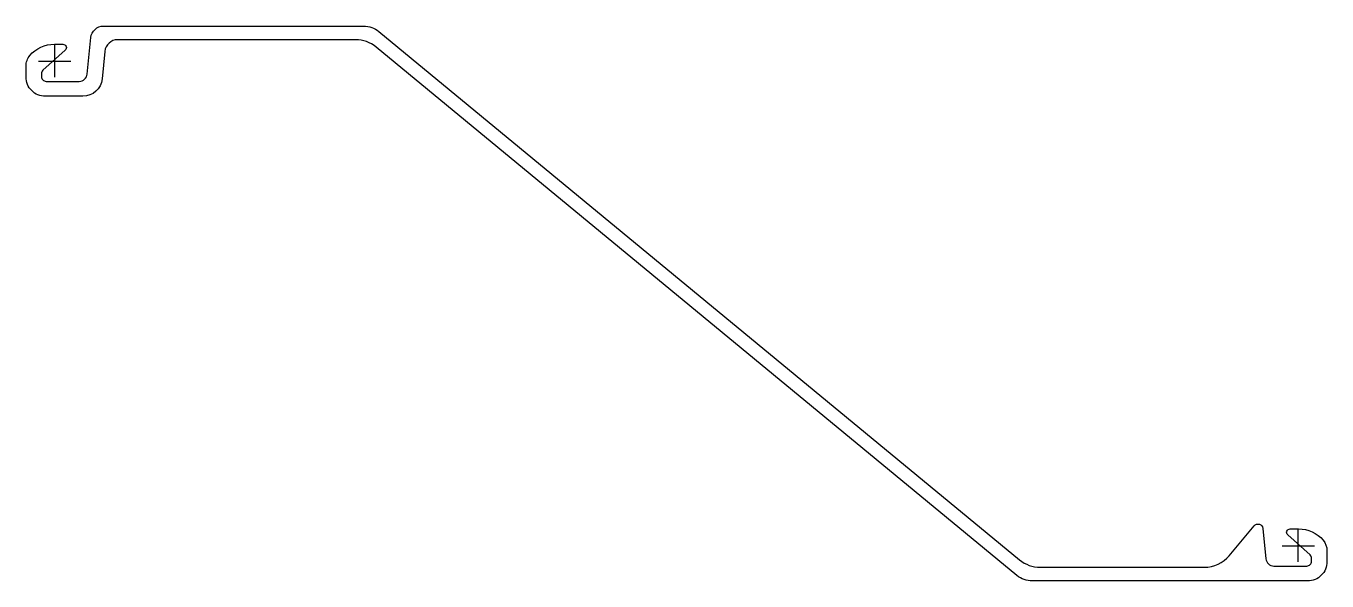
# Model space of a CAD drawing. Header units: millimetres. Extents: x -18 to 788, y -322 to 22.
import ezdxf

# ---------------------------------------------------------------- set-up
doc = ezdxf.new("R2010")
doc.units = ezdxf.units.MM
doc.header["$LTSCALE"] = 0.2

msp = doc.modelspace()

# ---------------------------------------------------------------- linework, layer by layer
at = {"flags": 128}
msp.add_lwpolyline([(749.89, -308, 0.385314), (754.86, -312.5), (775.25, -312.5, 0.414214), (778.25, -309.5), (778.25, -307.86, 0.212557), (777.26, -305.63), (763.45, -293.2, -0.687239), (764.88, -289.5), (770.15, -289.5, -0.219232), (785.35, -296.5, -0.178749), (787.75, -303), (787.75, -309.75, -0.414214), (775.75, -321.75), (605.32, -321.75, -0.174078), (595.78, -318.32), (199.09, 8.68, 0.174078), (186.37, 13.25), (39, 13.25, 0.385314), (31.04, 6.05), (29.34, -10.94, -0.385314), (17.4, -21.75), (-5.75, -21.75, -0.414214), (-17.75, -9.75), (-17.75, -3, -0.08861), (-17.13, 0.46, -0.088672), (-15.35, 3.5, -0.219232), (-0.15, 10.5), (5.12, 10.5, -0.687234), (6.55, 6.8), (-7.26, -5.63, 0.212557), (-8.25, -7.86), (-8.25, -9.5, 0.414214), (-5.25, -12.5), (15.16, -12.5, 0.385314), (20.14, -8), (22.39, 14.55, -0.385314), (30.35, 21.75), (191.22, 21.75, -0.174078), (200.76, 18.32), (597.45, -308.68, 0.174078), (610.17, -313.25), (711.85, -313.25, 0.221695), (727.17, -306.11), (742.72, -287.57, -0.663703), (748.01, -289.2), (749.89, -308)], format="xyb", dxfattribs=at)
at = {"layer": 'DEFPOINTS'}
for p, q in [((0, -10), (0, 10)), ((-10, 0), (10, 0)), ((770, -310), (770, -290)), ((760, -300), (780, -300))]:
    msp.add_line(p, q, dxfattribs=at)

doc.saveas('drawing.dxf')
